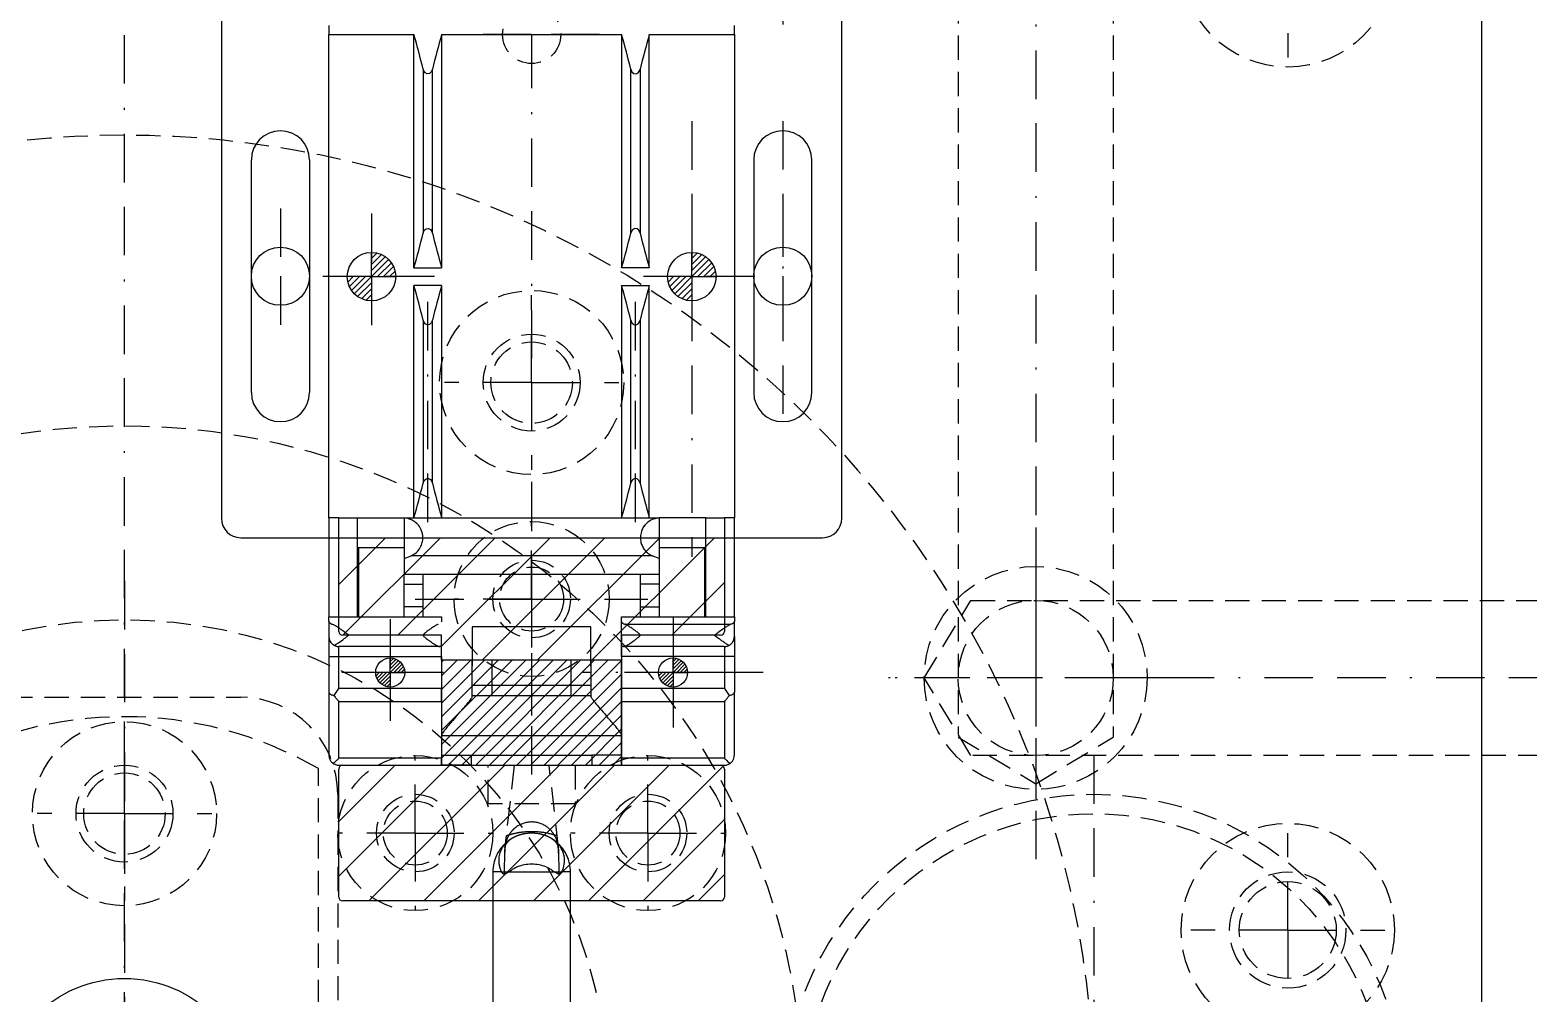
# Model space of a CAD drawing. Extents: x -430 to 437, y -440 to 538.
# Drawn here: x 211.5 to 288.7, y -184.9 to -135.2 of the extents above; entities that cross this region are included whole.
import ezdxf

# ---------------------------------------------------------------- set-up
doc = ezdxf.new("R2010")
doc.units = 0
doc.linetypes.add('BORDER', pattern=[8.75, 2.5, -1.25, 2.5, -1.25, 0, -1.25])
doc.linetypes.add('HIDDEN', pattern=[1.875, 1.25, -0.625])
for name, color, linetype in [('1', 7, 'CONTINUOUS'), ('100', 7, 'CONTINUOUS'), ('11', 7, 'CONTINUOUS'), ('2', 7, 'CONTINUOUS')]:
    doc.layers.add(name, color=color, linetype=linetype)

msp = doc.modelspace()

# ---------------------------------------------------------------- linework, layer by layer
at = {"layer": '1', "color": 141, "linetype": 'BORDER'}
for p, q in [((216.3318, -394.6018), (216.3318, 13.3982)), ((216.3318, -394.6018), (216.3318, 13.3982)), ((237.3318, -131.9215), (237.3318, -135.4215)), ((237.3318, -131.9338), (237.3318, -174.5918)), ((250.2868, -132.4038), (250.2868, -135.9038)), ((237.3318, -135.4215), (233.8318, -135.4215)), ((240.8318, -135.4215), (237.3318, -135.4215)), ((237.3318, -135.4215), (237.3318, -138.9215)), ((245.5938, -139.8933), (245.5938, -162.3511)), ((250.2868, -139.8867), (250.2868, -155.8867)), ((224.3768, -144.3867), (224.3768, -147.8867)), ((250.2868, -144.3867), (250.2868, -147.8867)), ((229.0698, -144.6578), (229.0698, -147.9078)), ((245.5938, -144.6578), (245.5938, -147.9078)), ((224.3768, -147.8867), (224.3768, -151.3867)), ((229.0698, -147.9078), (225.8198, -147.9078)), ((232.3198, -147.9078), (229.0698, -147.9078)), ((229.0698, -147.9078), (229.0698, -151.1578)), ((245.5938, -147.9078), (242.3438, -147.9078)), ((248.8438, -147.9078), (245.5938, -147.9078)), ((245.5938, -147.9078), (245.5938, -151.1578)), ((250.2868, -147.8867), (250.2868, -151.3867)), ((237.3318, -158.5325), (237.3318, -164.5325)), ((263.3318, -160.8518), (263.3318, -168.6018)), ((216.3318, -163.6018), (216.3318, -190.6018)), ((231.3318, -164.5325), (237.3318, -164.5325)), ((237.3318, -164.5325), (243.3318, -164.5325)), ((237.3318, -164.5325), (237.3318, -170.5325)), ((230.0388, -165.5732), (230.0388, -168.3232)), ((244.6248, -165.4918), (244.6248, -171.1545)), ((244.6248, -165.5732), (244.6248, -168.3232)), ((230.0388, -168.3232), (227.2888, -168.3232)), ((232.7888, -168.3232), (230.0388, -168.3232)), ((230.0388, -168.3232), (230.0388, -171.0732)), ((249.2768, -168.3232), (239.9728, -168.3232)), ((244.6248, -168.3232), (241.8748, -168.3232)), ((247.3748, -168.3232), (244.6248, -168.3232)), ((244.6248, -168.3232), (244.6248, -171.0732)), ((263.3318, -168.6018), (255.5818, -168.6018)), ((271.0818, -168.6018), (263.3318, -168.6018)), ((263.3318, -168.6018), (263.3318, -176.3518)), ((266.3318, -172.6018), (266.3318, -190.6018))]:
    msp.add_line(p, q, dxfattribs=at)
at = {"layer": '1', "color": 7, "linetype": 'CONTINUOUS'}
for p, q in [((286.3318, -189.6018), (286.3318, -59.6018)), ((286.3318, -190.6018), (286.3318, -59.8509)), ((226.8768, -134.9538), (226.8768, -135.4215)), ((247.7868, -135.4215), (247.7868, -134.9538)), ((226.8768, -135.4215), (231.2628, -135.4215)), ((226.8768, -160.3518), (226.8768, -135.4215)), ((232.6908, -135.4215), (241.9728, -135.4215)), ((243.4008, -135.4215), (247.7868, -135.4215)), ((247.7868, -135.4215), (247.7868, -160.3518)), ((227.3868, -160.3518), (226.8768, -160.3518)), ((226.8768, -160.3518), (226.8768, -165.4518)), ((227.3868, -165.4518), (227.3868, -160.3518)), ((227.3868, -160.3518), (228.3558, -160.3518)), ((228.3558, -165.4518), (228.3558, -160.3518)), ((228.3558, -160.3524), (230.7528, -160.3524)), ((230.7528, -160.3518), (243.9108, -160.3518)), ((230.7528, -160.3531), (230.7528, -162.4473)), ((246.3078, -160.3524), (243.9108, -160.3524)), ((243.9108, -160.3531), (243.9108, -162.4473)), ((246.3078, -165.4518), (246.3078, -160.3518)), ((246.3078, -160.3518), (247.2768, -160.3518)), ((247.7868, -160.3518), (247.2768, -160.3518)), ((247.2768, -160.3518), (247.2768, -165.4518)), ((247.7868, -165.4518), (247.7868, -160.3518)), ((228.3558, -161.8818), (230.7528, -161.8818)), ((228.4068, -161.8818), (228.4068, -165.4518)), ((243.9108, -161.8818), (246.3078, -161.8818)), ((246.2568, -165.4518), (246.2568, -161.8818)), ((230.7528, -162.4473), (231.1215, -162.3015)), ((230.7528, -162.4473), (230.7528, -163.2588)), ((243.5421, -162.3015), (231.1215, -162.3015)), ((243.9108, -162.4473), (243.5421, -162.3015)), ((243.9108, -162.4473), (243.9108, -163.2588)), ((230.7528, -163.2588), (243.9108, -163.2588)), ((230.7528, -165.4518), (230.7528, -163.2588)), ((231.7218, -163.2588), (231.7218, -165.4518)), ((242.9418, -165.4518), (242.9418, -163.2588)), ((243.9108, -163.2588), (243.9108, -165.4518)), ((226.8768, -165.697), (226.8768, -165.4518)), ((226.8768, -165.4518), (227.3868, -165.4518)), ((226.8768, -165.697), (226.8768, -166.4718)), ((227.3868, -165.4518), (232.6908, -165.4518)), ((232.6908, -165.4518), (232.6908, -165.7085)), ((240.3918, -165.9618), (234.2718, -165.9618)), ((234.2718, -165.9618), (234.2718, -168.0018)), ((240.3918, -168.0018), (240.3918, -165.9618)), ((241.9728, -165.7085), (241.9728, -165.4518)), ((241.9728, -165.4518), (247.2768, -165.4518)), ((241.9728, -166.9818), (241.9728, -165.7085)), ((242.1477, -165.8351), (247.6097, -165.8351)), ((247.2768, -165.4518), (247.7868, -165.4518)), ((247.7868, -165.4518), (247.7868, -165.697)), ((247.7868, -166.4718), (247.7868, -165.697)), ((226.8768, -166.4718), (226.8768, -167.4918)), ((247.7868, -166.4718), (247.7868, -167.4918)), ((226.8768, -167.4918), (227.3868, -167.4918)), ((226.8768, -167.4918), (226.8768, -169.3432)), ((232.5936, -166.9818), (227.3868, -166.9818)), ((227.3868, -167.4918), (227.3868, -166.9818)), ((227.3868, -167.4918), (232.6908, -167.4918)), ((227.3868, -169.1545), (227.3868, -167.4918)), ((232.6908, -166.9818), (232.5936, -166.9818)), ((232.6908, -167.4918), (232.6908, -166.9818)), ((232.6908, -167.4918), (232.6908, -169.1545)), ((242.07, -166.9818), (241.9728, -166.9818)), ((241.9728, -167.4918), (241.9728, -166.9818)), ((247.2768, -167.4918), (241.9728, -167.4918)), ((241.9728, -167.4918), (241.9728, -169.1545)), ((247.2768, -166.9818), (242.07, -166.9818)), ((247.2768, -166.9818), (247.2768, -167.4918)), ((247.7868, -167.4918), (247.2768, -167.4918)), ((247.2768, -167.4918), (247.2768, -169.1545)), ((247.7868, -167.4918), (247.7868, -169.3432)), ((234.2718, -169.5318), (234.2718, -168.0018)), ((235.2918, -169.5318), (235.2918, -168.0018)), ((239.3718, -169.5318), (239.3718, -168.0018)), ((240.3918, -168.0018), (240.3918, -169.5318)), ((227.1406, -169.5084), (227.3868, -169.1545)), ((232.6908, -169.1545), (227.3868, -169.1545)), ((232.6908, -169.8183), (232.6908, -169.1545)), ((247.2768, -169.1545), (241.9728, -169.1545)), ((241.9728, -169.1545), (241.9728, -169.8183)), ((247.2768, -169.1545), (247.523, -169.5084)), ((226.8768, -169.3432), (226.8768, -172.5918)), ((227.3868, -172.7456), (227.3868, -169.8183)), ((227.3868, -169.8183), (232.6908, -169.8183)), ((232.6908, -169.8183), (232.6908, -172.7456)), ((235.2918, -169.5318), (234.2718, -169.5318)), ((234.2718, -169.5642), (234.2718, -169.5318)), ((239.3718, -169.5318), (235.2918, -169.5318)), ((240.3918, -169.5318), (239.3718, -169.5318)), ((240.3914, -169.5579), (240.3919, -169.5523)), ((240.3918, -169.5523), (240.3918, -169.5318)), ((241.9728, -169.8183), (247.2768, -169.8183)), ((241.9728, -169.8183), (241.9728, -172.7456)), ((247.2768, -169.8183), (247.2768, -172.7456)), ((247.7868, -172.5918), (247.7868, -169.3432)), ((232.6908, -171.5718), (241.9728, -171.5718)), ((232.6908, -172.7456), (227.3868, -172.7456)), ((232.6908, -172.5918), (234.2208, -172.5918)), ((232.6908, -173.1018), (232.6908, -172.7456)), ((234.2208, -172.5918), (234.2208, -173.1018)), ((234.2208, -172.5918), (240.4428, -172.5918)), ((241.9728, -172.5918), (240.4428, -172.5918)), ((240.4428, -172.5918), (240.4428, -173.1018)), ((247.2768, -172.7456), (241.9728, -172.7456)), ((241.9728, -172.7456), (241.9728, -173.1018)), ((227.3868, -173.1018), (232.6908, -173.1018)), ((234.2208, -173.1018), (232.6908, -173.1018)), ((240.4428, -173.1018), (241.9728, -173.1018)), ((241.9728, -173.1018), (247.2768, -173.1018)), ((235.7663, -178.6018), (235.3318, -178.6018)), ((235.3318, -178.6018), (235.3318, -188.6018)), ((236.1755, -178.6018), (238.4881, -178.6018)), ((239.3318, -178.6018), (238.8973, -178.6018)), ((239.3318, -188.6018), (239.3318, -178.6018))]:
    msp.add_line(p, q, dxfattribs=at)
at = {"layer": '1', "color": 71, "linetype": 'CONTINUOUS'}
for p, q in [((221.3318, -107.0058), (221.3318, -160.3718)), ((253.3318, -160.3718), (253.3318, -107.0058)), ((222.3318, -161.3718), (252.3318, -161.3718))]:
    msp.add_line(p, q, dxfattribs=at)
at = {"layer": '1', "color": 254, "linetype": 'CONTINUOUS'}
for p, q in [((222.8768, -153.8867), (222.8768, -141.8867)), ((225.8768, -141.8867), (225.8768, -153.8867)), ((248.7868, -141.8867), (248.7868, -153.8867)), ((251.7868, -153.8867), (251.7868, -141.8867))]:
    msp.add_line(p, q, dxfattribs=at)
at = {"layer": '1', "color": 121, "linetype": 'CONTINUOUS'}
for p, q in [((229.0698, -147.9078), (229.0698, -146.6578)), ((229.3504, -146.6897), (229.0698, -146.9703)), ((229.5841, -146.7685), (229.0698, -147.2828)), ((245.5938, -147.9078), (245.5938, -146.6578)), ((245.8744, -146.6897), (245.5938, -146.9703)), ((246.1081, -146.7685), (245.5938, -147.2828)), ((229.7835, -146.8816), (229.0698, -147.5953)), ((229.9537, -147.0239), (229.0698, -147.9078)), ((230.096, -147.1941), (229.3823, -147.9078)), ((230.2091, -147.3935), (229.6948, -147.9078)), ((246.3075, -146.8816), (245.5938, -147.5953)), ((246.4777, -147.0239), (245.5938, -147.9078)), ((246.62, -147.1941), (245.9063, -147.9078)), ((246.7331, -147.3935), (246.2188, -147.9078)), ((229.0698, -147.9078), (227.8198, -147.9078)), ((227.8517, -148.1884), (228.1323, -147.9078)), ((227.9305, -148.4221), (228.4448, -147.9078)), ((228.0436, -148.6215), (228.7573, -147.9078)), ((228.1859, -148.7917), (229.0698, -147.9078)), ((228.3561, -148.934), (229.0698, -148.2203)), ((229.0698, -147.9078), (230.3198, -147.9078)), ((229.0698, -147.9078), (229.0698, -149.1578)), ((230.2879, -147.6272), (230.0073, -147.9078)), ((245.5938, -147.9078), (244.3438, -147.9078)), ((244.3757, -148.1884), (244.6563, -147.9078)), ((244.4545, -148.4221), (244.9688, -147.9078)), ((244.5676, -148.6215), (245.2813, -147.9078)), ((244.7099, -148.7917), (245.5938, -147.9078)), ((244.8801, -148.934), (245.5938, -148.2203)), ((245.5938, -147.9078), (246.8438, -147.9078)), ((245.5938, -147.9078), (245.5938, -149.1578)), ((246.8119, -147.6272), (246.5313, -147.9078)), ((228.5555, -149.0471), (229.0698, -148.5328)), ((228.7892, -149.1259), (229.0698, -148.8453)), ((245.0795, -149.0471), (245.5938, -148.5328)), ((245.3132, -149.1259), (245.5938, -148.8453)), ((228.3558, -160.3518), (228.3558, -160.3524)), ((230.7528, -160.3524), (230.7528, -160.3518)), ((230.7528, -160.3531), (230.7528, -160.3531)), ((243.9108, -160.3524), (243.9108, -160.3531)), ((246.3078, -160.3518), (246.3078, -160.3524)), ((242.1477, -165.8351), (242.1477, -165.8351)), ((234.2718, -169.5642), (234.2718, -169.5642)), ((240.3919, -169.5523), (240.3918, -169.5523))]:
    msp.add_line(p, q, dxfattribs=at)
at = {"layer": '1', "color": 213, "linetype": 'CONTINUOUS'}
for p, q in [((231.2628, -147.4506), (232.6908, -147.4506)), ((243.4008, -147.4506), (241.9728, -147.4506)), ((232.6908, -148.3651), (231.2628, -148.3651)), ((241.9728, -148.3651), (243.4008, -148.3651))]:
    msp.add_line(p, q, dxfattribs=at)
at = {"layer": '1', "color": 30, "linetype": 'CONTINUOUS'}
for p, q in [((230.7528, -163.7688), (231.7218, -163.7688)), ((243.9108, -163.7688), (242.9418, -163.7688)), ((231.7218, -164.9418), (230.7528, -164.9418)), ((242.9418, -164.9418), (243.9108, -164.9418)), ((230.0388, -168.3232), (230.0388, -167.5732)), ((230.2072, -167.5923), (230.0388, -167.7607)), ((230.3474, -167.6396), (230.0388, -167.9482)), ((244.6248, -168.3232), (244.6248, -167.5732)), ((244.7932, -167.5923), (244.6248, -167.7607)), ((244.9334, -167.6396), (244.6248, -167.9482)), ((230.0388, -168.3232), (229.2888, -168.3232)), ((229.308, -168.4915), (229.4763, -168.3232)), ((229.3552, -168.6318), (229.6638, -168.3232)), ((229.4231, -168.7514), (229.8513, -168.3232)), ((229.5085, -168.8535), (230.0388, -168.3232)), ((230.4671, -167.7074), (230.0388, -168.1357)), ((230.5692, -167.7928), (230.0388, -168.3232)), ((230.0388, -168.3232), (230.7888, -168.3232)), ((230.0388, -168.3232), (230.0388, -169.0732)), ((230.6546, -167.8949), (230.2263, -168.3232)), ((230.7224, -168.0146), (230.4138, -168.3232)), ((230.7697, -168.1548), (230.6013, -168.3232)), ((244.6248, -168.3232), (243.8748, -168.3232)), ((243.894, -168.4915), (244.0623, -168.3232)), ((243.9412, -168.6318), (244.2498, -168.3232)), ((244.0091, -168.7514), (244.4373, -168.3232)), ((244.0945, -168.8535), (244.6248, -168.3232)), ((245.0531, -167.7074), (244.6248, -168.1357)), ((245.1552, -167.7928), (244.6248, -168.3232)), ((244.6248, -168.3232), (245.3748, -168.3232)), ((244.6248, -168.3232), (244.6248, -169.0732)), ((245.2406, -167.8949), (244.8123, -168.3232)), ((245.3084, -168.0146), (244.9998, -168.3232)), ((245.3557, -168.1548), (245.1873, -168.3232)), ((229.6106, -168.9389), (230.0388, -168.5107)), ((229.7302, -169.0068), (230.0388, -168.6982)), ((229.8705, -169.054), (230.0388, -168.8857)), ((244.1966, -168.9389), (244.6248, -168.5107)), ((244.3162, -169.0068), (244.6248, -168.6982)), ((244.4565, -169.054), (244.6248, -168.8857))]:
    msp.add_line(p, q, dxfattribs=at)
at = {"layer": '1', "color": 7, "linetype": 'HIDDEN'}
for p, q in [((210.3318, -169.6018), (222.3318, -169.6018)), ((236.4294, -173.1016), (235.9417, -177.3604)), ((238.7219, -177.3603), (238.2344, -173.103)), ((227.3318, -174.6018), (227.3318, -190.6018)), ((236.3938, -176.8358), (236.4045, -176.8301)), ((236.4106, -176.8267), (236.4009, -176.8317)), ((236.4045, -176.8301), (236.411, -176.8267)), ((238.2474, -176.8234), (238.2501, -176.8248)), ((238.2501, -176.8248), (238.2503, -176.8249)), ((238.2516, -176.8256), (238.2501, -176.8248)), ((238.2536, -176.8269), (238.2515, -176.8258)), ((238.2542, -176.827), (238.2516, -176.8256)), ((238.3161, -176.8608), (238.2536, -176.8269)), ((238.3167, -176.8611), (238.2542, -176.827)), ((235.9412, -177.3648), (235.9319, -177.4789)), ((235.9415, -177.3619), (235.9412, -177.3648)), ((235.9415, -177.362), (235.9421, -177.357)), ((235.9417, -177.3603), (235.9415, -177.3619)), ((235.9421, -177.3574), (235.9417, -177.3603)), ((235.9685, -177.1947), (235.9421, -177.3574)), ((235.9421, -177.357), (235.943, -177.3503)), ((238.7178, -177.3328), (238.7217, -177.3585)), ((238.7219, -177.3603), (238.7216, -177.3573)), ((238.7217, -177.3585), (238.722, -177.361)), ((238.7221, -177.3618), (238.7219, -177.3603)), ((238.722, -177.361), (238.7219, -177.3603)), ((238.7221, -177.3619), (238.722, -177.361)), ((238.7224, -177.3648), (238.7221, -177.3618)), ((238.7317, -177.4789), (238.7224, -177.3648)), ((235.7688, -178.6018), (236.1721, -178.6018)), ((238.4881, -178.6018), (238.4881, -178.6018)), ((238.4915, -178.6018), (238.8949, -178.6018))]:
    msp.add_line(p, q, dxfattribs=at)
at = {"layer": '1', "color": 141, "linetype": 'HIDDEN'}
msp.add_line((226.3318, -207.9223), (226.3318, -173.2813), dxfattribs=at)
at = {"layer": '1', "color": 150, "linetype": 'CONTINUOUS'}
for p, q in [((227.3868, -178.8294), (233.1143, -173.1018)), ((227.3868, -176.0009), (230.2859, -173.1018)), ((228.9428, -180.1018), (235.9428, -173.1018)), ((231.7712, -180.1018), (238.7712, -173.1018)), ((234.5996, -180.1018), (241.5996, -173.1018)), ((237.428, -180.1018), (244.428, -173.1018)), ((240.2565, -180.1018), (247.2077, -173.1506)), ((243.0849, -180.1018), (247.2768, -175.9099)), ((245.9133, -180.1018), (247.2768, -178.7383))]:
    msp.add_line(p, q, dxfattribs=at)
at = {"layer": '1', "color": 91, "linetype": 'CONTINUOUS'}
for p, q in [((227.3868, -179.9018), (227.3868, -173.3018)), ((227.5868, -173.1018), (247.0768, -173.1018)), ((247.2768, -173.3018), (247.2768, -179.9018)), ((247.0768, -180.1018), (227.5868, -180.1018))]:
    msp.add_line(p, q, dxfattribs=at)
at = {"layer": '1', "color": 213, "linetype": 'HIDDEN'}
for p, q in [((235.0818, -175.1018), (235.0818, -173.1018)), ((239.5818, -173.1018), (239.5818, -175.1018)), ((239.5818, -175.1018), (235.0818, -175.1018))]:
    msp.add_line(p, q, dxfattribs=at)
at = {"layer": '1', "color": 2, "linetype": 'HIDDEN'}
for centre in [(276.3318, -131.6018), (276.3318, -181.6018)]:
    msp.add_circle(centre, 5.5, dxfattribs=at)
at = {"layer": '1', "color": 7, "linetype": 'HIDDEN'}
for centre, radius in [((237.3318, -135.4215), 1.5), ((216.3318, -190.6018), 25), ((266.3318, -190.6018), 16), ((266.3318, -190.6018), 15)]:
    msp.add_circle(centre, radius, dxfattribs=at)
at = {"layer": '1', "color": 141, "linetype": 'HIDDEN'}
for centre, radius in [((216.3318, -190.6018), 50), ((216.3318, -190.6018), 35), ((216.3318, -175.6018), 4.75)]:
    msp.add_circle(centre, radius, dxfattribs=at)
at = {"layer": '1', "color": 254, "linetype": 'CONTINUOUS'}
for centre in [(224.3768, -147.8867), (250.2868, -147.8867)]:
    msp.add_circle(centre, 1.5, dxfattribs=at)
at = {"layer": '1', "color": 121, "linetype": 'CONTINUOUS'}
for centre in [(229.0698, -147.9078), (245.5938, -147.9078)]:
    msp.add_circle(centre, 1.25, dxfattribs=at)
at = {"layer": '1', "color": 121, "linetype": 'HIDDEN'}
msp.add_circle((237.3318, -153.3718), 4.75, dxfattribs=at)
at = {"layer": '1', "color": 21, "linetype": 'HIDDEN'}
for centre in [(237.3318, -164.5325), (231.3318, -176.6018), (243.3318, -176.6018)]:
    msp.add_circle(centre, 4, dxfattribs=at)
at = {"layer": '1', "color": 30, "linetype": 'CONTINUOUS'}
for centre in [(230.0388, -168.3232), (244.6248, -168.3232)]:
    msp.add_circle(centre, 0.75, dxfattribs=at)
at = {"layer": '1', "color": 7, "linetype": 'CONTINUOUS'}
msp.add_circle((216.3318, -190.6018), 6.5, dxfattribs=at)
at = {"layer": '1', "color": 254, "linetype": 'CONTINUOUS'}
for centre, start, end in [((224.3768, -141.8867), 0, 180), ((250.2868, -141.8867), 0, 180), ((224.3768, -153.8867), 180, 0), ((250.2868, -153.8867), 180, 0)]:
    msp.add_arc(centre, 1.5, start, end, dxfattribs=at)
at = {"layer": '1', "color": 71, "linetype": 'CONTINUOUS'}
for centre, start, end in [((222.3318, -160.3718), 180, 270), ((252.3318, -160.3718), 270, 0)]:
    msp.add_arc(centre, 1, start, end, dxfattribs=at)
at = {"layer": '1', "color": 7, "linetype": 'CONTINUOUS'}
for centre, radius, start, end in [((230.5116, -163.7158), 3.3714, 84.934382, 85.896959), ((230.735, -161.1956), 0.8412, 83.006976, 84.934382), ((230.7196, -161.3215), 0.9681, 70.929274, 83.006903), ((230.7125, -161.3419), 0.9897, 58.986508, 70.929274), ((230.6718, -161.4096), 1.0687, 42.602453, 58.986541), ((230.739, -161.3479), 0.9774, 25.464635, 42.602453), ((243.9437, -161.3603), 0.9998, 129.910423, 143.639119), ((243.9922, -161.4183), 1.0754, 114.313523, 129.91049), ((243.9414, -161.3058), 0.9521, 97.731056, 114.313523), ((243.9244, -161.1805), 0.8256, 95.466886, 97.73054), ((244.161, -163.6527), 3.3091, 94.336113, 95.466886), ((230.6901, -161.3711), 1.0315, 14.740769, 25.464874), ((230.6847, -161.3725), 1.0371, 4.044571, 14.740769), ((230.6962, -161.3717), 1.0256, 349.409543, 4.04481), ((243.9541, -161.3737), 1.012, 173.761109, 190.391329), ((244.0028, -161.3791), 1.061, 157.520084, 173.761109), ((243.9262, -161.3473), 0.978, 143.639119, 157.520113), ((230.7352, -161.4117), 0.9692, 298.214917, 316.788755), ((230.6811, -161.3609), 1.0435, 316.788755, 334.683612), ((230.7092, -161.3742), 1.0125, 334.683729, 349.409543), ((243.9638, -161.372), 1.0218, 190.391337, 203.16386), ((243.9941, -161.359), 1.0548, 203.16386, 215.734833), ((243.9325, -161.4033), 0.9789, 215.734702, 228.506873), ((243.9246, -161.4123), 0.967, 228.506873, 241.361579), ((229.6679, -159.2524), 3.3778, 295.488248, 296.39671), ((230.7949, -161.523), 0.843, 296.39671, 298.215586), ((243.868, -161.516), 0.8488, 241.361454, 243.39805), ((245.0112, -159.2332), 3.4019, 243.39805, 244.415237), ((227.1047, -165.6693), 0.2295, 186.953375, 191.206091), ((226.9334, -165.7032), 0.055, 191.206091, 199.895455), ((226.9475, -165.6981), 0.0699, 199.909967, 219.65758), ((227.0309, -165.6289), 0.1783, 219.65758, 231.986937), ((227.0784, -165.5682), 0.2553, 231.986615, 240.486487), ((227.1976, -165.3577), 0.4973, 240.486487, 246.575197), ((227.2154, -165.3164), 0.5423, 246.574257, 248.620848), ((227.8094, -163.7991), 2.1717, 248.620848, 249.643763), ((226.6841, -166.7744), 1.0095, 65.265877, 68.501718), ((226.7784, -166.5695), 0.7839, 61.594126, 65.265877), ((226.1979, -167.6428), 2.0041, 57.612777, 61.59379), ((224.9445, -169.6189), 4.3442, 54.909001, 57.612777), ((223.3848, -171.8389), 7.0573, 53.538874, 54.909115), ((236.2158, -171.8858), 7.1119, 125.082214, 126.358861), ((234.7026, -169.7314), 4.4792, 122.233708, 125.08205), ((233.293, -167.4959), 1.8365, 117.782564, 122.233708), ((232.7762, -166.5149), 0.7276, 114.645561, 117.782725), ((232.894, -166.7717), 1.0102, 111.980497, 114.645561), ((242.2278, -165.6313), 0.2664, 196.839414, 200.343319), ((242.0386, -165.7014), 0.0646, 200.343319, 207.463577), ((242.0544, -165.6932), 0.0824, 207.462485, 223.775433), ((242.1463, -165.6052), 0.2096, 223.775433, 233.986196), ((242.1897, -165.5455), 0.2835, 233.984519, 241.344161), ((242.3008, -165.3421), 0.5152, 241.344161, 246.800827), ((242.3129, -165.3139), 0.5459, 246.801633, 248.67324), ((242.9091, -163.7868), 2.1853, 248.67324, 249.609032), ((241.7944, -166.7037), 0.9376, 60.282464, 67.866468), ((240.7064, -168.6098), 3.1325, 56.133971, 60.282464), ((240.1105, -169.4978), 4.2019, 54.653066, 56.133808), ((237.6852, -172.9173), 8.3941, 53.604643, 54.653066), ((255.5189, -177.7189), 14.3065, 125.60321, 126.83741), ((249.7718, -169.6923), 4.4345, 123.386591, 125.60321), ((248.8359, -168.2723), 2.7338, 119.04424, 123.386402), ((247.8928, -166.5739), 0.7912, 110.967869, 119.04424), ((247.1778, -164.734), 1.1828, 291.414482, 295.317262), ((247.5269, -165.4719), 0.3665, 295.317262, 302.32904), ((247.6008, -165.5887), 0.2282, 302.329741, 317.056537), ((247.7168, -165.6967), 0.0698, 317.056537, 343.845196), ((247.7354, -165.702), 0.0504, 343.829416, 351.07413), ((247.5796, -165.6776), 0.2081, 351.07413, 354.633402), ((227.6897, -166.4532), 0.8131, 181.312677, 184.71904), ((227.276, -166.4874), 0.3979, 184.71904, 189.587614), ((227.3894, -166.4682), 0.513, 189.590009, 199.362581), ((227.4574, -166.4443), 0.585, 199.362581, 208.513041), ((227.3655, -166.4942), 0.4804, 208.513191, 221.618047), ((227.348, -166.5097), 0.4571, 221.618047, 235.053866), ((227.3243, -166.5436), 0.4157, 235.054118, 238.43333), ((223.811, -161.0162), 6.7846, 299.470648, 300.083035), ((226.3632, -165.4219), 1.693, 300.083035, 301.309509), ((225.8819, -164.6305), 2.6194, 301.308383, 304.672017), ((219.2946, -155.1073), 14.1988, 304.672017, 306.116436), ((204.3827, -197.5553), 39.0325, 52.956265, 53.538874), ((223.0196, -160.2126), 7.879, 306.116701, 307.210024), ((223.5158, -160.8661), 7.0585, 307.210024, 308.365056), ((231.7605, -166.4008), 0.027, 146.81861, 181.273361), ((231.7547, -166.401), 0.0211, 181.281823, 202.312558), ((231.8053, -166.3802), 0.0759, 202.312558, 213.360687), ((231.9694, -166.5374), 0.2766, 136.201037, 146.81861), ((231.8822, -166.3296), 0.1679, 213.363561, 222.277127), ((232.1856, -166.0537), 0.578, 222.277127, 227.076628), ((232.2276, -166.785), 0.6342, 130.843069, 136.201062), ((232.5388, -165.674), 1.0966, 227.074961, 230.897659), ((233.2167, -167.9292), 2.1467, 127.930298, 130.843069), ((234.0264, -163.8436), 3.4552, 230.897659, 233.049666), ((234.7753, -169.9291), 4.6822, 126.358861, 127.930898), ((236.6404, -160.3685), 7.8037, 233.049694, 234.281997), ((235.552, -161.8821), 5.9394, 234.281997, 235.692447), ((234.136, -163.9574), 3.4271, 235.692743, 238.698788), ((232.9488, -165.9098), 1.1421, 238.698788, 243.905591), ((241.7198, -165.9167), 1.1335, 295.595353, 301.583376), ((240.3553, -163.6974), 3.7388, 301.583376, 304.878456), ((237.8056, -160.0395), 8.1976, 304.87846, 306.262194), ((239.9618, -162.979), 4.5521, 306.262194, 308.117872), ((239.4712, -170.4943), 5.384, 51.505417, 53.604979), ((240.7204, -163.9457), 3.3233, 308.117626, 310.124174), ((242.2059, -167.0557), 0.9906, 46.608331, 51.505417), ((242.538, -166.1024), 0.5028, 310.124174, 315.282669), ((242.6875, -166.5463), 0.2895, 37.043038, 46.607968), ((242.6952, -166.258), 0.2816, 315.282723, 321.337413), ((242.8393, -166.3733), 0.0971, 321.337413, 331.653853), ((242.8704, -166.4082), 0.0604, 15.99487, 37.043038), ((242.8877, -166.3994), 0.0421, 331.649705, 352.451562), ((242.8969, -166.4006), 0.0328, 352.451562, 15.992225), ((312.7101, -253.6975), 109.4042, 126.990656, 127.067016), ((265.5733, -141.7286), 31.0223, 232.683038, 233.388371), ((263.251, -188.0408), 27.2032, 126.837097, 126.990656), ((251.697, -160.4051), 7.7551, 233.388371, 234.798844), ((249.5832, -163.4014), 4.0882, 234.799361, 237.169419), ((248.3627, -165.293), 1.837, 237.169419, 240.705754), ((247.2865, -166.481), 0.4971, 302.038478, 323.594876), ((247.2721, -166.4705), 0.5149, 323.594876, 344.5457), ((247.3106, -166.4811), 0.475, 344.546923, 352.28184), ((247.164, -166.4612), 0.6229, 352.28184, 359.025537), ((227.9809, -165.475), 1.6699, 238.43333, 240.119334), ((227.8519, -165.4843), 1.6012, 243.957456, 245.259702), ((227.3489, -166.5759), 0.3993, 245.259702, 247.866412), ((227.3667, -166.532), 0.4466, 247.868082, 253.878567), ((227.3956, -166.4322), 0.5505, 253.878567, 259.282367), ((227.3693, -166.5711), 0.4092, 259.283222, 264.711772), ((227.4086, -166.1469), 0.8352, 264.711772, 268.509384), ((232.7883, -166.2375), 0.7771, 243.905003, 249.83054), ((232.6051, -166.7361), 0.2459, 249.83054, 260.369601), ((232.5918, -166.8147), 0.1662, 260.372424, 263.788455), ((232.6462, -166.3145), 0.6694, 263.788455, 265.490729), ((242.0214, -166.3353), 0.6484, 274.299986, 275.973338), ((242.0721, -166.8198), 0.1612, 275.973338, 279.326415), ((242.0597, -166.7443), 0.2377, 279.326974, 289.69794), ((241.8926, -166.2775), 0.7335, 289.69794, 295.594855), ((247.2346, -165.3576), 1.6248, 271.490147, 272.56287), ((247.2891, -166.5755), 0.4056, 272.56287, 274.708639), ((247.2824, -166.4946), 0.4868, 274.708243, 283.579169), ((247.2835, -166.4991), 0.4822, 283.579169, 292.134374), ((248.3403, -165.333), 1.7912, 240.705033, 241.323234), ((247.3149, -166.5762), 0.3989, 292.131492, 294.741215), ((250.9403, -160.5794), 7.2094, 241.323234, 241.63044), ((246.8113, -165.4835), 1.6021, 294.741215, 296.042307), ((246.7225, -165.5023), 1.6266, 299.145604, 300.107919), ((247.3354, -166.5591), 0.4049, 300.107919, 302.038594), ((226.9685, -169.3383), 0.0918, 183.072557, 196.702395), ((226.9567, -169.3418), 0.0795, 196.702395, 211.34624), ((226.9939, -169.3192), 0.123, 211.349717, 226.452693), ((227.1067, -169.2004), 0.2868, 226.452693, 236.327511), ((227.1172, -169.1847), 0.3057, 236.32717, 247.481399), ((227.244, -168.8789), 0.6368, 247.481399, 255.203743), ((227.2631, -168.8067), 0.7114, 255.204143, 256.837745), ((227.7501, -166.7241), 2.8503, 256.837745, 257.653415), ((230.1563, -167.4204), 3.668, 214.697832, 216.225051), ((228.7946, -168.418), 1.9799, 216.225051, 218.302457), ((229.2718, -168.041), 2.5881, 218.303305, 220.137543), ((233.2443, -164.6914), 7.7843, 220.137543, 221.19501), ((226.7022, -163.8925), 9.4866, 319.846679, 321.264566), ((231.8988, -168.0609), 2.8248, 321.264566, 323.862971), ((232.9621, -168.8374), 1.5081, 323.863229, 327.533798), ((233.8815, -169.4224), 0.4185, 327.533798, 334.505403), ((234.1208, -169.5365), 0.1533, 334.504964, 341.698066), ((234.0913, -169.5267), 0.1843, 341.698066, 348.257837), ((240.7879, -169.4886), 0.4024, 189.908525, 192.101923), ((240.4906, -169.5523), 0.0985, 192.101923, 196.538103), ((240.4933, -169.5516), 0.1012, 196.537279, 205.914671), ((240.7152, -169.4437), 0.3479, 205.914671, 210.966101), ((241.4789, -168.9855), 1.2385, 210.965871, 214.172477), ((242.2015, -168.4949), 2.1119, 214.172477, 216.626042), ((243.4503, -167.5666), 3.668, 216.626096, 218.678293), ((246.2547, -165.3216), 7.2603, 218.678293, 220.136072), ((242.1348, -165.3115), 6.8375, 318.766596, 320.083907), ((245.4517, -168.0864), 2.513, 320.083907, 322.256176), ((245.957, -168.4776), 1.8739, 322.255978, 324.094876), ((244.5478, -167.4574), 3.6136, 324.094876, 325.418187), ((246.9824, -167.1048), 2.4637, 282.675037, 283.620699), ((247.4179, -168.9018), 0.6147, 283.620699, 285.514357), ((247.4008, -168.8405), 0.6783, 285.514763, 292.338468), ((247.4958, -169.0716), 0.4284, 292.338468, 300.920929), ((247.5999, -169.2454), 0.2258, 300.919551, 312.916629), ((247.6745, -169.3257), 0.1162, 312.916629, 329.653964), ((247.7017, -169.3416), 0.0847, 329.652873, 343.782934), ((247.689, -169.3379), 0.098, 343.782934, 356.897724), ((289.5068, -220.0399), 74.7523, 138.545401, 138.87163), ((165.8059, -110.9622), 90.1714, 318.63541, 318.967013), ((224.1573, -161.7453), 12.8163, 318.967013, 319.846505), ((252.0849, -160.4058), 14.8863, 220.136239, 220.997678), ((298.1177, -120.3934), 75.8782, 220.997678, 221.379171), ((200.9536, -206.0977), 53.6829, 40.797245, 41.463631), ((232.8711, -171.5769), 0.1842, 161.723575, 168.2759), ((232.8423, -171.5673), 0.1537, 154.536952, 161.723575), ((233.1035, -171.6918), 0.4431, 146.563288, 154.531837), ((234.4105, -172.5548), 2.0093, 142.822318, 146.563288), ((235.9061, -173.689), 3.8863, 140.712163, 142.823201), ((242.4082, -179.0087), 12.2874, 139.52459, 140.712163), ((247.2635, -183.1519), 18.6701, 138.87163, 139.52451), ((235.724, -176.0876), 7.7527, 39.043579, 40.797245), ((237.8151, -174.3917), 5.0604, 37.015138, 39.043438), ((240.3718, -172.464), 1.8584, 33.667755, 37.015138), ((241.033, -172.0236), 1.0639, 29.946296, 33.667466), ((241.8186, -171.571), 0.1573, 20.258126, 29.946296), ((241.8594, -171.5559), 0.1138, 16.264289, 20.259115), ((241.5259, -171.6532), 0.4612, 14.280635, 16.264289), ((227.6978, -172.5748), 0.8211, 181.188315, 184.280266), ((227.2857, -172.6056), 0.4079, 184.280266, 188.665674), ((227.4045, -172.5875), 0.5281, 188.668942, 208.078621), ((227.3621, -172.6102), 0.48, 208.078621, 228.44864), ((227.3133, -172.6652), 0.4065, 228.448031, 231.39498), ((228.0783, -171.7071), 1.6325, 231.39498, 232.865133), ((223.0217, -167.55), 6.8095, 306.716047, 307.293405), ((227.9764, -171.6796), 1.5959, 236.379191, 237.560746), ((227.334, -172.6903), 0.3983, 237.560746, 239.924118), ((227.3742, -172.6209), 0.4785, 239.923744, 250.553044), ((226.1152, -171.6117), 1.7039, 307.293405, 308.446918), ((226.0727, -171.5582), 1.7722, 308.448319, 312.350663), ((227.3906, -172.5745), 0.5277, 250.553044, 260.632843), ((226.2297, -171.7305), 1.539, 312.350663, 316.538518), ((226.4372, -171.9271), 1.2532, 316.538107, 317.439118), ((223.6496, -169.3673), 5.0378, 317.439118, 317.887476), ((249.231, -170.9792), 2.6342, 222.112701, 223.638341), ((248.2513, -171.9133), 1.2806, 223.638341, 225.825901), ((248.5558, -171.5999), 1.7175, 225.827114, 229.446547), ((247.2704, -172.5753), 0.5277, 284.563412, 294.475207), ((248.7105, -171.4191), 1.9555, 229.446547, 232.838635), ((247.3206, -172.6856), 0.4066, 294.475462, 299.900087), ((247.0929, -172.2896), 0.8633, 299.900087, 303.62003), ((248.7901, -171.3142), 2.0872, 232.837933, 233.313051), ((252.5405, -166.2802), 8.3647, 233.313051, 233.55015), ((246.599, -171.7304), 1.6056, 307.250015, 308.74796), ((247.3536, -172.6707), 0.4, 308.74796, 311.747974), ((247.3416, -172.6572), 0.4181, 311.747444, 315.718212), ((247.2716, -172.589), 0.5158, 315.718212, 319.286297), ((247.2722, -172.5895), 0.5151, 319.285961, 335.811516), ((247.275, -172.5908), 0.5119, 335.811516, 351.386081), ((247.3726, -172.6055), 0.4132, 351.385619, 355.738999), ((246.9575, -172.5746), 0.8295, 355.738999, 358.809563), ((227.3718, -172.6882), 0.4125, 260.635095, 265.367199), ((227.4058, -172.2688), 0.8333, 265.367199, 268.695268), ((247.2399, -171.4803), 1.622, 271.306062, 272.249014), ((247.2876, -172.697), 0.4043, 272.249014, 274.138341), ((247.2821, -172.6203), 0.4812, 274.139042, 284.563412), ((237.3364, -178.6036), 2.0046, 138.126092, 155.967148), ((236.8612, -178.0062), 1.2254, 158.173004, 171.837066), ((236.9164, -178.0283), 1.2848, 150.06441, 158.17271), ((236.8673, -178), 1.2282, 141.771732, 150.06441), ((236.9789, -178.2831), 1.5245, 135.554036, 138.126698), ((238.5827, -179.8562), 3.7709, 133.918532, 135.554036), ((236.7463, -177.9047), 1.0741, 140.073345, 141.771895), ((239.2219, -179.9765), 4.3023, 139.224696, 140.073345), ((234.2896, -181.7042), 6.3447, 45.310404, 45.994564), ((235.4337, -179.9798), 4.3105, 39.889966, 40.736291), ((237.914, -177.9067), 1.0779, 38.198804, 39.889966), ((237.6344, -178.3229), 1.5886, 43.944676, 45.310404), ((237.8831, -177.931), 1.1172, 35.217132, 38.19828), ((237.5857, -178.3698), 1.6562, 41.898566, 43.943369), ((237.7196, -178.0464), 1.3173, 32.471152, 35.217132), ((237.3077, -178.6192), 2.0296, 40.050746, 41.898566), ((237.738, -178.0347), 1.2956, 21.85841, 32.471298), ((237.3169, -178.6115), 2.0177, 29.328048, 40.050778), ((237.8042, -178.0082), 1.2243, 10.939185, 21.85841), ((237.3374, -178.6), 1.9942, 18.538601, 29.328048), ((236.9747, -178.5759), 1.642, 175.397105, 177.153385), ((237.3525, -178.6063), 2.021, 173.813528, 175.397105), ((237.3391, -178.6048), 2.0075, 155.967148, 173.813587), ((236.8988, -178.0116), 1.2634, 171.837066, 185.293608), ((237.0497, -177.9976), 1.415, 185.293531, 192.602204), ((237.1279, -177.9801), 1.495, 192.602204, 199.712724), ((236.9672, -178.0377), 1.3243, 199.712453, 201.530519), ((242.51, -178.5039), 6.5962, 179.518783, 180.296827), ((246.4254, -178.5368), 10.5117, 178.902149, 179.518783), ((250.3167, -178.6113), 14.4038, 178.197931, 178.902362), ((319.8711, -180.7996), 83.9926, 177.906265, 178.197931), ((237.1007, -179.6855), 1.4243, 118.963411, 126.616779), ((237.2615, -179.9759), 1.7563, 112.058667, 118.963411), ((237.297, -180.0636), 1.8509, 100.787076, 112.058789), ((237.3318, -180.2465), 2.0371, 90.000156, 100.787076), ((237.3318, -180.2469), 2.0374, 79.258565, 90), ((237.3665, -180.0639), 1.8512, 67.941048, 79.258565), ((237.402, -179.9763), 1.7567, 61.050455, 67.941211), ((237.5628, -179.6857), 1.4246, 53.383356, 61.050455), ((177.1991, -180.0704), 61.5744, 1.80221, 2.177316), ((223.3499, -178.6182), 15.4008, 1.05235, 1.80221), ((227.1001, -178.5493), 11.6499, 0.480928, 1.051905), ((232.2707, -178.5058), 6.4791, 359.714999, 0.480928), ((237.6976, -178.0382), 1.3231, 338.475105, 340.294929), ((237.5561, -177.9876), 1.4733, 340.293789, 354.92006), ((237.799, -178.0092), 1.2296, 354.92006, 10.939032), ((237.3007, -178.6123), 2.0329, 10.940079, 18.538795), ((237.4275, -178.5878), 1.9037, 3.088386, 10.940079), ((241.6261, -178.6994), 6.295, 178.459054, 179.111821), ((236.9071, -178.5725), 1.5744, 177.154476, 178.459054), ((240.6727, -176.5757), 5.3079, 201.530519, 202.438357), ((238.3819, -175.9472), 3.7267, 225.424966, 226.916624), ((239.0833, -175.1972), 4.7536, 226.916624, 228.237541), ((242.0843, -178.506), 6.1705, 180.297591, 180.931841), ((260.5825, -178.2051), 24.6711, 180.931841, 181.249137), ((238.4131, -182.4946), 4.506, 122.858384, 123.634724), ((236.5786, -179.6544), 1.1249, 121.303413, 122.858384), ((236.5858, -179.6661), 1.1387, 118.870781, 121.304747), ((236.6084, -179.7071), 1.1854, 116.460638, 118.870781), ((236.6132, -179.7167), 1.1962, 114.785132, 116.461543), ((238.1186, -182.977), 4.7873, 113.946935, 114.785132), ((239.058, -182.1577), 4.5775, 128.225431, 129.029003), ((236.9338, -179.4608), 1.1444, 126.618819, 128.225431), ((237.7309, -179.4595), 1.1427, 51.774881, 53.383221), ((235.6049, -182.1587), 4.5787, 50.971379, 51.774881), ((236.5447, -182.9779), 4.7882, 65.215204, 66.053072), ((238.0504, -179.7169), 1.1964, 63.538442, 65.215204), ((238.055, -179.7077), 1.1861, 61.152823, 63.538457), ((238.0775, -179.6667), 1.1393, 58.696177, 61.152823), ((238.0846, -179.655), 1.1257, 57.141927, 58.695253), ((236.2489, -182.4971), 4.509, 56.365943, 57.141927), ((214.5634, -178.2128), 24.1889, 358.744166, 359.067749), ((235.5797, -175.1965), 4.7545, 311.762711, 313.083337), ((232.701, -178.508), 6.0488, 359.067749, 359.714679), ((236.2798, -175.9451), 3.7296, 313.083337, 314.573887), ((233.995, -176.5779), 5.3032, 337.566427, 338.475105), ((237.7563, -178.57), 1.5744, 1.671391, 3.086301), ((233.0389, -178.7076), 6.2939, 0.963243, 1.671391)]:
    msp.add_arc(centre, radius, start, end, dxfattribs=at)
at = {"layer": '1', "color": 7, "linetype": 'HIDDEN'}
for centre, radius, start, end in [((222.3318, -174.6018), 5, 0, 90), ((237.3308, -177.3793), 1.3485, 88.544452, 124.168004), ((237.3306, -177.3867), 1.3559, 53.012235, 88.544452), ((288.2276, -182.517), 52.53, 173.702272, 173.979734), ((237.4803, -177.4968), 1.5408, 156.967548, 164.903901), ((239.8063, -187.8486), 11.7239, 108.33392, 108.869299), ((237.4825, -177.4978), 1.5433, 149.042014, 156.967548), ((237.04, -179.5008), 2.9298, 107.262691, 108.33392), ((237.3783, -178.6726), 2.0846, 122.2938, 126.247448), ((237.2744, -178.4533), 1.8424, 121.805407, 127.69908), ((237.3909, -177.4428), 1.4364, 136.747822, 149.041974), ((237.231, -180.1154), 3.5733, 102.076601, 107.262548), ((236.9528, -177.923), 1.2214, 121.731803, 127.287591), ((237.1077, -178.2445), 1.5782, 119.995575, 122.293337), ((236.8871, -177.8167), 1.0965, 119.848503, 121.731593), ((238.0676, -179.9073), 3.4982, 118.452136, 119.995575), ((238.5269, -180.6744), 4.3912, 118.907134, 119.848503), ((237.3439, -177.3986), 1.3719, 124.168015, 136.747822), ((238.9748, -181.9886), 5.7635, 115.657159, 116.412751), ((237.1023, -178.0902), 1.4387, 114.144465, 115.657159), ((237.3325, -180.5895), 4.0582, 97.194947, 102.076601), ((237.2375, -178.3919), 1.7693, 107.638504, 114.144079), ((237.3126, -178.6282), 2.0172, 101.54595, 107.638504), ((237.3334, -180.597), 4.0657, 86.507246, 97.195171), ((237.3312, -178.7192), 2.1102, 91.454177, 101.546104), ((237.3322, -178.758), 2.1489, 81.457432, 91.454177), ((237.339, -180.5057), 3.9743, 75.506763, 86.507246), ((237.3481, -178.6521), 2.0418, 73.900042, 81.457305), ((237.4199, -178.4033), 1.7829, 65.811847, 73.900042), ((237.3228, -177.397), 1.3689, 36.207856, 53.012135), ((237.5598, -178.0917), 1.4414, 64.386769, 65.811284), ((235.6892, -181.9938), 5.7687, 63.674585, 64.386769), ((237.1929, -178.8036), 2.2435, 59.703857, 61.880883), ((235.1626, -182.2451), 6.2399, 58.989574, 59.642569), ((235.6145, -181.3699), 5.2565, 58.239726, 59.06563), ((237.7355, -177.8748), 1.1678, 56.685026, 59.703857), ((237.3725, -180.3761), 3.8404, 74.201725, 75.506701), ((237.7117, -177.911), 1.2111, 47.657678, 56.683859), ((237.575, -178.2318), 1.5573, 57.681761, 58.989574), ((237.6899, -178.0176), 1.3137, 56.588294, 58.239726), ((237.4784, -178.3845), 1.738, 54.923188, 57.681642), ((237.5584, -178.2169), 1.5525, 51.115057, 56.587973), ((237.5846, -179.6263), 3.0611, 72.737523, 74.201725), ((237.1905, -177.4938), 1.5328, 20.333363, 36.207856), ((237.6239, -179.4999), 2.9288, 71.666294, 72.737452), ((234.8586, -187.8449), 11.72, 71.13063, 71.666294), ((205.3776, -180.4577), 33.4768, 5.786545, 6.350623), ((237.2733, -177.591), 1.344, 178.8771, 180.703224), ((237.2735, -177.591), 1.3442, 180.702996, 182.444772), ((241.318, -177.6703), 5.3895, 177.965272, 178.8771), ((241.3125, -177.4186), 5.3869, 182.444772, 183.315007), ((248.5906, -178.2056), 12.6649, 177.03687, 177.848014), ((242.8033, -177.9061), 6.8699, 175.934825, 177.03687), ((236.4896, -177.4355), 0.5532, 164.555249, 171.14172), ((246.8056, -178.1905), 10.8822, 175.210345, 175.934765), ((236.3699, -177.4024), 0.429, 157.064177, 164.555249), ((248.4992, -178.3324), 12.5818, 174.534804, 175.210345), ((239.227, -180.2174), 4.4671, 136.157098, 136.927365), ((240.2072, -181.8119), 6.3093, 131.636958, 132.226383), ((241.2146, -178.3983), 5.3824, 166.353722, 167.077975), ((249.0413, -178.3843), 13.1263, 173.979734, 174.534732), ((236.4556, -177.4387), 0.5221, 143.966055, 157.063399), ((237.2896, -177.4454), 1.3434, 164.903448, 166.353722), ((236.8097, -177.8959), 1.1156, 134.615694, 136.157098), ((237.0624, -178.2743), 1.5759, 130.457434, 131.636958), ((236.966, -178.0543), 1.3381, 127.69908, 134.615712), ((236.6786, -177.6009), 0.7978, 133.368789, 143.966055), ((237.2326, -178.4739), 1.8383, 126.247448, 130.457706), ((236.8279, -177.7589), 1.0153, 127.287591, 133.368781), ((237.2288, -178.7399), 2.1723, 52.455672, 54.923188), ((238.0366, -177.5544), 0.7288, 36.004149, 47.657678), ((237.6617, -178.0888), 1.388, 45.326484, 51.115057), ((237.6078, -178.2468), 1.5504, 49.661359, 52.45513), ((236.3093, -179.7758), 3.5563, 47.816685, 49.661359), ((238.1294, -177.487), 0.6141, 27.457946, 36.004635), ((237.1914, -177.4935), 1.5318, 16.057179, 20.333062), ((237.8478, -177.9005), 1.1232, 43.791722, 45.324039), ((235.4172, -180.2306), 4.4903, 43.024764, 43.791722), ((236.7491, -177.6208), 1.9921, 12.307661, 16.057179), ((238.2917, -177.4027), 0.4312, 17.244345, 27.457946), ((227.4469, -178.2212), 11.2946, 4.814798, 5.786545), ((234.0409, -178.1278), 4.7468, 10.784165, 11.319111), ((227.0542, -178.2544), 11.6886, 3.990208, 4.815279), ((238.379, -177.3756), 0.3397, 13.892529, 17.243897), ((237.5406, -177.4612), 1.1842, 9.712555, 10.784165), ((237.5402, -177.4613), 1.1847, 8.151415, 9.711679), ((237.3818, -177.6223), 1.367, 12.222196, 13.892529), ((234.0178, -177.9658), 4.743, 7.371442, 8.151415), ((231.7748, -177.9251), 6.9565, 2.919831, 3.990208), ((232.7794, -177.8738), 5.9506, 2.408211, 2.919973), ((214.8756, -178.6268), 23.8702, 2.152966, 2.408211), ((233.3482, -177.4185), 5.3898, 356.685898, 357.555675), ((233.3483, -177.6702), 5.3868, 1.123083, 2.035402), ((237.3897, -177.591), 1.3446, 357.555675, 359.296974), ((237.3901, -177.591), 1.3443, 359.297331, 1.123083)]:
    msp.add_arc(centre, radius, start, end, dxfattribs=at)
at = {"layer": '1', "color": 141, "linetype": 'HIDDEN'}
msp.add_arc((216.3318, -190.6018), 20, 60, 120, dxfattribs=at)
at = {"layer": '1', "color": 91, "linetype": 'CONTINUOUS'}
for centre, start, end in [((227.5868, -173.3018), 90, 180), ((247.0768, -173.3018), 0, 90), ((227.5868, -179.9018), 180, 270), ((247.0768, -179.9018), 270, 0)]:
    msp.add_arc(centre, 0.2, start, end, dxfattribs=at)
at = {"layer": '100', "color": 30, "linetype": 'CONTINUOUS'}
for p, q in [((227.3868, -161.3718), (247.2768, -161.3718)), ((227.3868, -166.2004), (227.3868, -161.3718)), ((247.2768, -161.3718), (247.2768, -166.2004)), ((232.6908, -166.4004), (227.5868, -166.4004)), ((232.6908, -167.6931), (232.6908, -166.4004)), ((247.0768, -166.4004), (241.9728, -166.4004)), ((241.9728, -166.4004), (241.9728, -167.6931)), ((241.9728, -167.6931), (232.6908, -167.6931)), ((234.2718, -168.9979), (234.2718, -167.6931)), ((235.2918, -168.9979), (235.2918, -167.6931)), ((239.3718, -168.9979), (239.3718, -167.6931)), ((240.3918, -167.6931), (240.3918, -168.9979)), ((240.3918, -168.9979), (234.2718, -168.9979))]:
    msp.add_line(p, q, dxfattribs=at)
at = {"layer": '100', "color": 11, "linetype": 'CONTINUOUS'}
for p, q in [((227.3868, -163.7792), (229.7941, -161.3718)), ((227.594, -166.4004), (232.6226, -161.3718)), ((230.4224, -166.4004), (235.451, -161.3718)), ((232.6908, -166.9604), (238.2794, -161.3718)), ((234.7866, -167.6931), (241.1079, -161.3718)), ((237.615, -167.6931), (243.9363, -161.3718)), ((240.4435, -167.6931), (246.7647, -161.3718)), ((244.5645, -166.4004), (247.2768, -163.6881))]:
    msp.add_line(p, q, dxfattribs=at)
at = {"layer": '100', "color": 213, "linetype": 'CONTINUOUS'}
for p, q in [((241.9728, -167.6931), (232.6908, -167.6931)), ((232.6908, -167.6931), (232.6908, -173.1018)), ((241.9728, -173.1018), (241.9728, -167.6931)), ((232.6908, -173.1018), (241.9728, -173.1018))]:
    msp.add_line(p, q, dxfattribs=at)
at = {"layer": '100', "color": 50, "linetype": 'CONTINUOUS'}
for p, q in [((232.6908, -171.3211), (236.3189, -167.6931)), ((232.6908, -168.4927), (233.4905, -167.6931)), ((232.6908, -172.7354), (237.7331, -167.6931)), ((232.6908, -172.0282), (237.026, -167.6931)), ((232.6908, -171.3211), (236.3189, -167.6931)), ((232.6908, -170.614), (235.6118, -167.6931)), ((232.6908, -169.9069), (234.9047, -167.6931)), ((232.6908, -169.1998), (234.1976, -167.6931)), ((232.6908, -168.4927), (233.4905, -167.6931)), ((232.6908, -167.7856), (232.7834, -167.6931)), ((233.0314, -173.1018), (238.4402, -167.6931)), ((233.7386, -173.1018), (239.1473, -167.6931)), ((233.7386, -173.1018), (239.1473, -167.6931)), ((234.4457, -173.1018), (239.8544, -167.6931)), ((235.1528, -173.1018), (240.5615, -167.6931)), ((235.8599, -173.1018), (241.2686, -167.6931)), ((236.567, -173.1018), (241.9728, -167.696)), ((236.567, -173.1018), (241.9728, -167.696)), ((237.2741, -173.1018), (241.9728, -168.4031)), ((237.9812, -173.1018), (241.9728, -169.1102)), ((238.6883, -173.1018), (241.9728, -169.8173)), ((239.3954, -173.1018), (241.9728, -170.5244)), ((239.3954, -173.1018), (241.9728, -170.5244)), ((240.1025, -173.1018), (241.9728, -171.2315)), ((240.8096, -173.1018), (241.9728, -171.9386)), ((241.5167, -173.1018), (241.9728, -172.6457))]:
    msp.add_line(p, q, dxfattribs=at)
at = {"layer": '100', "color": 30, "linetype": 'CONTINUOUS'}
for centre, start, end in [((227.5868, -166.2004), 180, 270), ((247.0768, -166.2004), 270, 0)]:
    msp.add_arc(centre, 0.2, start, end, dxfattribs=at)
at = {"layer": '11', "color": 141, "linetype": 'BORDER'}
for p, q in [((263.3318, -56.6018), (263.3318, -168.6534)), ((263.3318, -162.8518), (263.3318, -178.3518)), ((343.3318, -168.6018), (255.5818, -168.6018))]:
    msp.add_line(p, q, dxfattribs=at)
at = {"layer": '11', "color": 141, "linetype": 'HIDDEN'}
for p, q in [((259.3318, -73.6018), (259.3318, -171.5143)), ((267.3318, -73.6018), (267.3318, -171.6534)), ((257.5818, -168.6018), (259.9853, -164.6018)), ((259.9853, -164.6018), (321.3318, -164.6018)), ((259.9853, -172.6018), (257.5818, -168.6018)), ((259.3318, -171.6534), (263.3318, -174.0568)), ((263.3318, -174.0568), (267.3318, -171.6534)), ((321.3318, -172.6018), (259.9853, -172.6018))]:
    msp.add_line(p, q, dxfattribs=at)
at = {"layer": '11', "color": 7, "linetype": 'HIDDEN'}
msp.add_circle((263.3318, -168.6018), 5.75, dxfattribs=at)
at = {"layer": '11', "color": 141, "linetype": 'HIDDEN'}
msp.add_circle((263.3318, -168.6018), 4, dxfattribs=at)
at = {"layer": '2', "color": 141, "linetype": 'BORDER'}
for p, q in [((276.3318, -131.6018), (276.3318, -136.6018)), ((231.9768, -160.5614), (231.9768, -148.1563)), ((242.6868, -160.5614), (242.6868, -148.1563)), ((237.3318, -153.3718), (237.3318, -148.8718)), ((237.3318, -153.3718), (232.8318, -153.3718)), ((237.3318, -153.3718), (241.8318, -153.3718)), ((237.3318, -153.3718), (237.3318, -157.8718)), ((237.3318, -164.5325), (237.3318, -160.5325)), ((237.3318, -164.5325), (233.3318, -164.5325)), ((237.3318, -164.5325), (241.3318, -164.5325)), ((237.3318, -164.5325), (237.3318, -168.5325)), ((216.3318, -175.6018), (216.3318, -171.1018)), ((231.3318, -176.6018), (231.3318, -172.6018)), ((243.3318, -176.6018), (243.3318, -172.6018)), ((216.3318, -175.6018), (211.8318, -175.6018)), ((216.3318, -175.6018), (220.8318, -175.6018)), ((216.3318, -175.6018), (216.3318, -180.1018)), ((231.3318, -176.6018), (227.3318, -176.6018)), ((231.3318, -176.6018), (235.3318, -176.6018)), ((231.3318, -176.6018), (231.3318, -180.6018)), ((243.3318, -176.6018), (239.3318, -176.6018)), ((243.3318, -176.6018), (247.3318, -176.6018)), ((243.3318, -176.6018), (243.3318, -180.6018)), ((276.3318, -181.6018), (276.3318, -176.6018)), ((276.3318, -181.6018), (271.3318, -181.6018)), ((276.3318, -181.6018), (281.3318, -181.6018)), ((276.3318, -181.6018), (276.3318, -186.6018))]:
    msp.add_line(p, q, dxfattribs=at)
at = {"layer": '2', "color": 7, "linetype": 'CONTINUOUS'}
for p, q in [((231.2628, -142.0971), (231.2628, -135.4215)), ((232.6908, -135.4215), (232.6908, -142.0971)), ((241.9728, -135.4215), (241.9728, -142.0971)), ((243.4008, -142.0971), (243.4008, -135.4215)), ((231.7632, -137.2989), (231.7328, -137.2126)), ((231.7328, -137.2126), (231.7328, -142.0971)), ((231.8425, -137.4028), (231.7632, -137.2989)), ((231.9454, -137.4521), (231.8425, -137.4028)), ((232.0652, -137.4332), (231.9454, -137.4521)), ((232.1573, -137.3534), (232.0652, -137.4332)), ((232.2209, -137.2126), (232.1573, -137.3534)), ((232.2209, -142.0971), (232.2209, -137.2126)), ((242.4428, -142.0971), (242.4428, -137.2126)), ((242.4428, -137.2126), (242.5063, -137.3534)), ((242.5063, -137.3534), (242.5984, -137.4332)), ((242.5984, -137.4332), (242.7183, -137.4521)), ((242.7183, -137.4521), (242.8211, -137.4028)), ((242.8211, -137.4028), (242.9004, -137.2989)), ((242.9004, -137.2989), (242.9309, -137.2126)), ((242.9309, -137.2126), (242.9309, -142.0971)), ((231.2628, -147.4506), (231.2628, -140.775)), ((231.7328, -140.775), (231.7328, -145.6594)), ((232.2209, -145.6594), (232.2209, -140.775)), ((232.6908, -140.775), (232.6908, -147.4506)), ((241.9728, -140.775), (241.9728, -147.4506)), ((242.4428, -145.6594), (242.4428, -140.775)), ((242.9309, -140.775), (242.9309, -145.6594)), ((243.4008, -147.4506), (243.4008, -140.775)), ((231.7328, -142.0971), (231.7328, -145.6604)), ((232.2209, -145.6604), (232.2209, -142.0971)), ((242.4428, -145.6604), (242.4428, -142.0971)), ((242.9309, -142.0971), (242.9309, -145.6604)), ((231.7328, -145.6594), (231.7963, -145.5187)), ((231.7963, -145.5187), (231.8884, -145.4389)), ((231.8884, -145.4389), (232.0083, -145.42)), ((232.0083, -145.42), (232.1111, -145.4693)), ((232.1111, -145.4693), (232.1904, -145.5731)), ((232.1904, -145.5731), (232.2209, -145.6594)), ((242.4732, -145.5731), (242.4428, -145.6594)), ((242.5525, -145.4693), (242.4732, -145.5731)), ((242.6554, -145.42), (242.5525, -145.4693)), ((242.7752, -145.4389), (242.6554, -145.42)), ((242.8673, -145.5187), (242.7752, -145.4389)), ((242.9309, -145.6594), (242.8673, -145.5187)), ((231.2628, -160.3504), (231.2628, -148.3651)), ((232.6908, -148.3651), (232.6908, -160.3518)), ((241.9728, -148.3651), (241.9728, -160.3518)), ((243.4008, -160.3504), (243.4008, -148.3651)), ((231.7328, -150.1553), (231.7328, -153.7186)), ((231.7632, -150.2425), (231.7328, -150.1563)), ((231.7328, -150.1563), (231.7328, -158.5602)), ((231.8425, -150.3464), (231.7632, -150.2425)), ((231.9454, -150.3957), (231.8425, -150.3464)), ((232.0652, -150.3768), (231.9454, -150.3957)), ((232.1573, -150.297), (232.0652, -150.3768)), ((232.2209, -150.1563), (232.1573, -150.297)), ((232.2209, -153.7186), (232.2209, -150.1553)), ((232.2209, -158.5626), (232.2209, -150.1563)), ((242.4428, -153.7186), (242.4428, -150.1553)), ((242.4428, -158.5626), (242.4428, -150.1563)), ((242.4428, -150.1563), (242.5063, -150.297)), ((242.5063, -150.297), (242.5984, -150.3768)), ((242.5984, -150.3768), (242.7183, -150.3957)), ((242.7183, -150.3957), (242.8211, -150.3464)), ((242.8211, -150.3464), (242.9004, -150.2425)), ((242.9004, -150.2425), (242.9309, -150.1563)), ((242.9309, -150.1553), (242.9309, -153.7186)), ((242.9309, -150.1563), (242.9309, -158.5602)), ((231.7961, -158.42), (231.8882, -158.3402)), ((231.8882, -158.3402), (232.0081, -158.3213)), ((232.0081, -158.3213), (232.1109, -158.3706)), ((232.1109, -158.3706), (232.1902, -158.4745)), ((242.5528, -158.3706), (242.4734, -158.4745)), ((242.6556, -158.3213), (242.5528, -158.3706)), ((242.7754, -158.3402), (242.6556, -158.3213)), ((242.8676, -158.42), (242.7754, -158.3402)), ((231.7325, -158.5607), (231.7961, -158.42)), ((232.1902, -158.4745), (232.2207, -158.5607)), ((242.4734, -158.4745), (242.443, -158.5607)), ((242.9311, -158.5607), (242.8676, -158.42))]:
    msp.add_line(p, q, dxfattribs=at)
at = {"layer": '2', "color": 231, "linetype": 'HIDDEN'}
for centre, radius in [((237.3318, -153.3718), 2.5), ((237.3318, -164.5325), 2), ((216.3318, -175.6018), 2.5), ((231.3318, -176.6018), 2), ((243.3318, -176.6018), 2), ((276.3318, -181.6018), 3)]:
    msp.add_circle(centre, radius, dxfattribs=at)
at = {"layer": '2', "color": 141, "linetype": 'HIDDEN'}
for centre, radius in [((237.3318, -153.3718), 2.1), ((237.3318, -164.5325), 1.65), ((216.3318, -175.6018), 2.1), ((231.3318, -176.6018), 1.65), ((243.3318, -176.6018), 1.65), ((276.3318, -181.6018), 2.5)]:
    msp.add_circle(centre, radius, dxfattribs=at)
at = {"layer": '2', "color": 7, "linetype": 'CONTINUOUS'}
for centre, start, end in [((198.6145, -144.9529), 13.154778, 16.274761), ((265.3391, -144.9529), 163.725239, 166.845222), ((209.3245, -144.9529), 13.154778, 16.274761), ((276.0491, -144.9529), 163.725239, 166.845222), ((198.6145, -137.9191), 343.725239, 346.845222), ((265.3391, -137.9191), 193.154778, 196.274761), ((209.3245, -137.9191), 343.725239, 346.845222), ((276.0491, -137.9191), 193.154778, 196.274761), ((198.6145, -157.8965), 13.154778, 16.274761), ((265.3391, -157.8965), 163.725239, 166.845222), ((209.3245, -157.8965), 13.154778, 16.274761), ((276.0491, -157.8965), 163.725239, 166.845222), ((198.6143, -150.8205), 343.725239, 346.845222), ((265.3389, -150.8205), 193.154778, 196.274761), ((209.3248, -150.8205), 343.725239, 346.845222), ((276.0493, -150.8205), 193.154778, 196.274761)]:
    msp.add_arc(centre, 34.0109, start, end, dxfattribs=at)

doc.saveas('drawing.dxf')
